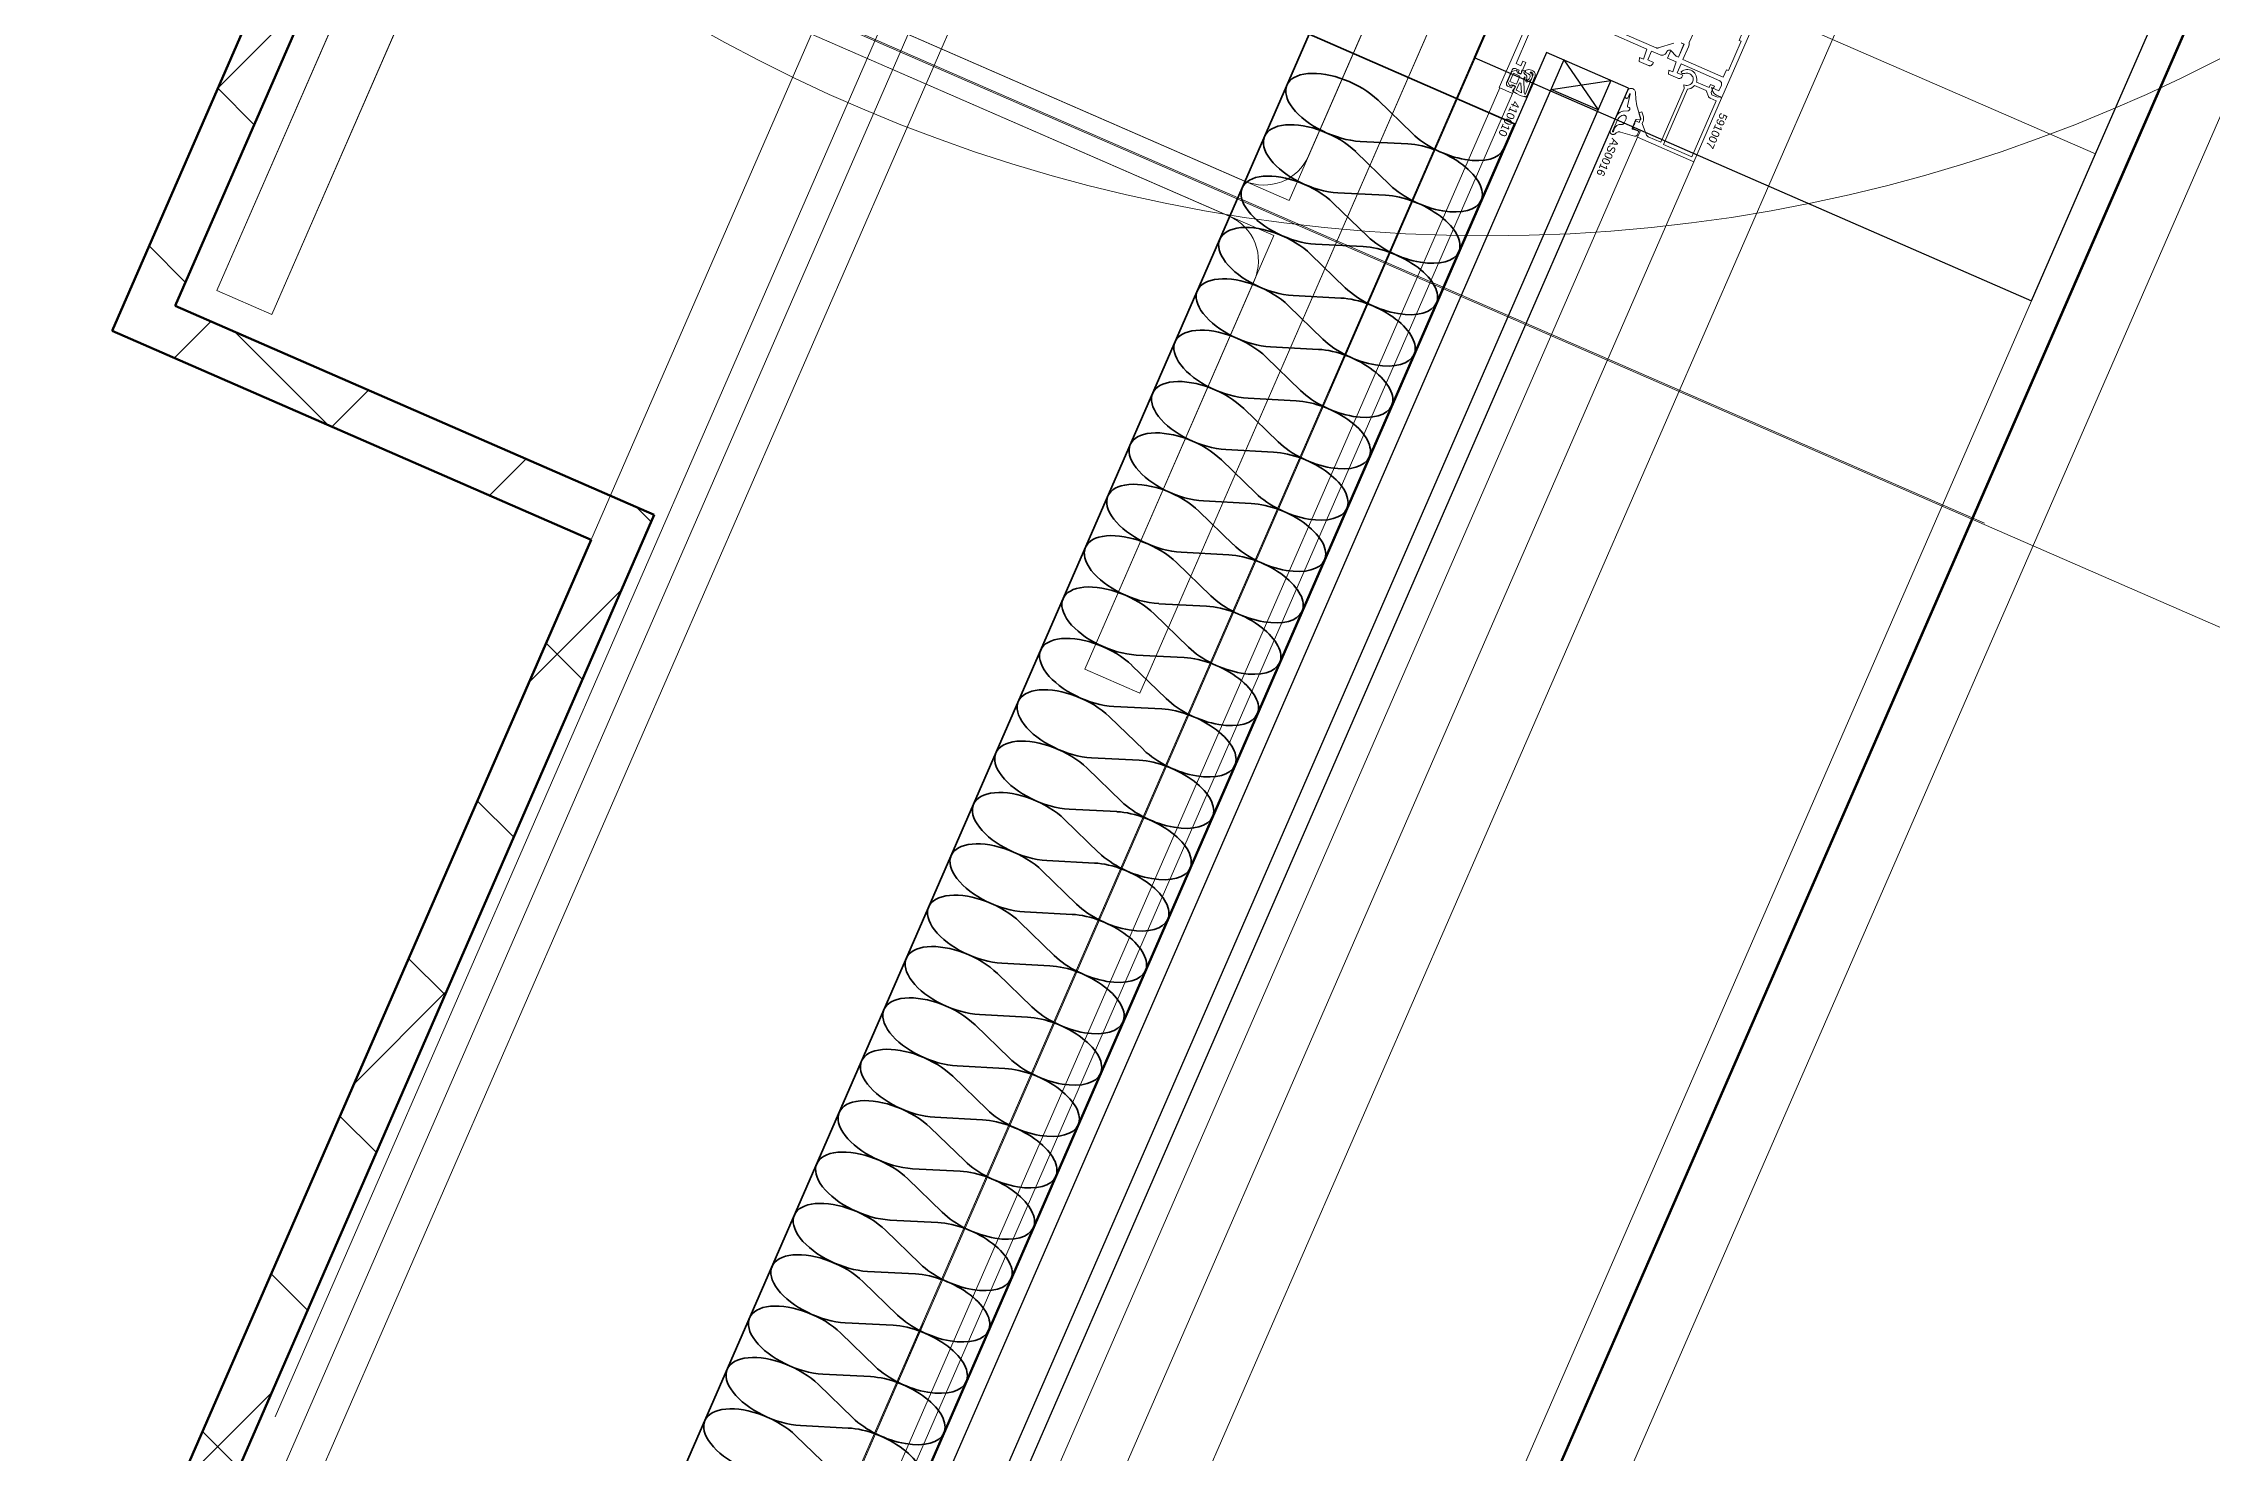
# Model space of a CAD drawing. Header units: millimetres. Extents: x -37281 to 954596, y -59787 to 956680.
# Drawn here: x 7582 to 8260, y -9548 to -9108 of the extents above; entities that cross this region are included whole.
import ezdxf
from ezdxf.enums import TextEntityAlignment as Align

# ---------------------------------------------------------------- set-up
doc = ezdxf.new("R2010")
doc.units = ezdxf.units.MM
doc.header["$MEASUREMENT"] = 0
for name, pattern in [('CENTER', [15658.185617, 9786.366011, -1957.273202, 1957.273202, -1957.273202]), ('Dot & Dashed', [670.277762, 352.777767, -176.388884, 0, -141.111112]), ('Double Dashed', [1093.611073, 529.166651, -211.666656, 141.111112, -211.666656])]:
    doc.linetypes.add(name, pattern=pattern)
for name, color, linetype, lineweight in [('0_Pen_No__1', 7, 'Continuous', 13), ('0_Pen_No__2', 8, 'Continuous', 15), ('0_Pen_No__4', 7, 'Continuous', 20), ('0_Pen_No__5', 7, 'Continuous', 25), ('0_Pen_No__7', 7, 'Continuous', 35), ('0_Pen_No__9', 7, 'Continuous', 13), ('COLUMN.IFC Import_Pen_No__2', 8, 'Continuous', 15), ('New_A-20-M_Floor_Slab_Pen_No__89', 8, 'Continuous', 20), ('New_A-20-M_Roof_Pen_No__93', 8, 'Continuous', 13), ('New_A-25-M_Curtain_Wall_Pen_No__90', 8, 'Continuous', 20), ('New_A-25-M_Wall_Ext_Pen_No__87', 8, 'Continuous', 20), ('New_A-25-M_Wall_Int_Pen_No__155', 5, 'Continuous', 35), ('New_ArchiCAD Windows_Pen_No__1', 7, 'Continuous', 13), ('New_ArchiCAD Windows_Pen_No__3', 7, 'Continuous', 18), ('New_ArchiCAD Zone Stamps_Pen_No__9', 7, 'Continuous', 13)]:
    doc.layers.add(name, color=color, linetype=linetype, lineweight=lineweight)
for name, color, linetype, lineweight, true_color in [('0_Pen_No__40', 7, 'Continuous', 35, 0x2a2a2a), ('0_Pen_No__54', 7, 'Continuous', 35, 0x444444), ('A-15-MG_Structural_Grid_Pen_No__163', 7, 'Continuous', 0, 0x750077), ('New_A-15-MG_Structural_Grid_Phase_2_Pen_No__222', 7, 'Continuous', 13, 0x65af33), ('New_A-25-M_Curtain_Wall_Pen_No__69', 7, 'Continuous', 20, 0x606060), ('New_A-25-M_Wall_Int_Pen_No__27', 7, 'Continuous', 50, 0x2a2a2a), ('New_A-35-M_FFE-Zone_Pen_No__74', 7, 'Continuous', 20, 0x606060), ('New_ArchiCAD Windows_Pen_No__23', 7, 'Continuous', 30, 0x2a2a2a)]:
    doc.layers.add(name, color=color, linetype=linetype, lineweight=lineweight, true_color=true_color)
for name, color, linetype in [('A-15-MG_Structural_Grid', 7, 'Continuous'), ('COLUMN.IFC Import', 7, 'Continuous'), ('New_A-15-MG_Structural_Grid_Phase_2', 7, 'Continuous'), ('New_A-20-M_Floor_Slab', 7, 'Continuous'), ('New_A-20-M_Roof', 7, 'Continuous'), ('New_A-25-M_Curtain_Wall', 7, 'Continuous'), ('New_A-25-M_Wall_Ext', 7, 'Continuous'), ('New_A-25-M_Wall_Int', 7, 'Continuous'), ('New_A-35-M_FFE-Zone', 7, 'Continuous'), ('New_ArchiCAD Windows', 7, 'Continuous')]:
    doc.layers.add(name, color=color, linetype=linetype)
doc.styles.add('GENERATED_STYLE_2', font='')
doc.styles.add('GENERATED_STYLE_3', font='')
doc.styles.add('GENERATED_STYLE_4', font='')
doc.styles.get('GENERATED_STYLE_2').set_extended_font_data('Arial', bold=True)
doc.styles.get('GENERATED_STYLE_3').set_extended_font_data('Arial')
doc.styles.get('GENERATED_STYLE_4').set_extended_font_data('Swis721 BT')
pattern_1 = [(45, (0, 0), (-35.35534, 35.35534), []), (135, (0, 0), (35.35534, 35.35534), [])]

# ---------------------------------------------------------------- blocks, each defined once
blk = doc.blocks.new('Wall_2_3', base_point=(10092.6, -4631.3))
at = {"layer": 'New_A-25-M_Wall_Ext_Pen_No__87', "linetype": 'Continuous', "flags": 128}
for points in [[(10000.93, -4591.33), (2142.47, -22613.27)], [(2234.14, -22653.24), (10092.6, -4631.3)]]:
    blk.add_lwpolyline(points, dxfattribs=at)
blk = doc.blocks.new('Wall_4_3', base_point=(9982.59, -4632.6))
at = {"layer": 'New_A-25-M_Wall_Ext_Pen_No__87', "linetype": 'Continuous', "flags": 128}
for points in [[(4871.77, -16353.33), (9982.59, -4632.6)], [(7915.52, -8960.24), (4720.52, -16287.38)]]:
    blk.add_lwpolyline(points, dxfattribs=at)
blk = doc.blocks.new('Single Office_INB 2114_10_3', base_point=(5777.85, -7983.63))
at = {"layer": 'New_A-35-M_FFE-Zone_Pen_No__74', "linetype": 'Continuous'}
blk.add_line((7547.09, -9735.87), (8446.42, -7673.42), dxfattribs=at)
at = {"layer": 'New_ArchiCAD Zone Stamps_Pen_No__9'}
for tag, height, style, p in [('ROOM_NAME', 250, 'GENERATED_STYLE_2', (5276.67, -6568.63)), ('zoneNameLine2', 250, 'GENERATED_STYLE_2', (5088.24, -7000.76)), ('ROOM_NUMBER', 200, 'GENERATED_STYLE_3', (4899.8, -7421.47)), ('measuredAreaCode', 200, 'GENERATED_STYLE_3', (4742.78, -7781.58)), ('DUMMY_649', 200, 'GENERATED_STYLE_3', (5050.18, -7915.62)), ('DUMMY_650', 200, 'GENERATED_STYLE_3', (5399.69, -8068.03)), ('DUMMY_651', 133.33, 'GENERATED_STYLE_3', (5678.98, -8174.57))]:
    blk.add_attdef(tag, text='', height=height, rotation=336.44041, dxfattribs=dict(at, style=style)).set_placement(p, align=Align.TOP_LEFT)
blk = doc.blocks.new('Slab_4_3', base_point=(-34879.65, -33019.01))
at = {"layer": 'New_A-20-M_Floor_Slab_Pen_No__89', "linetype": 'Continuous', "flags": 128}
blk.add_lwpolyline([(19341.14, -30335.29), (10989.45, -26693.54), (10933.09, -26822.78), (1863.41, -22867.95), (9871.66, -4502.51), (4224.74, -2040.17), (4132.95, -2000.14), (2145.42, -6558.18), (-3141.98, -4252.62), (-10743.58, -11326.43), (-11126.43, -10915.01), (-34879.65, -33019.01)], dxfattribs=at)
blk = doc.blocks.new('Slab_8_3', base_point=(10933.09, -26822.78))
at = {"layer": 'New_A-20-M_Floor_Slab_Pen_No__89', "linetype": 'Continuous', "flags": 128}
blk.add_lwpolyline([(10933.09, -26822.78), (1863.41, -22867.95), (9871.66, -4502.51), (18941.33, -8457.33)], close=True, dxfattribs=at)
blk = doc.blocks.new('Triple Window 19[16]_3')
at = {"layer": 'New_ArchiCAD Windows_Pen_No__1', "linetype": 'Continuous'}
blk.add_line((8223.47, -9142.17), (8049.76, -9066.43), dxfattribs=at)
at = {"layer": 'New_ArchiCAD Windows_Pen_No__23', "linetype": 'Continuous'}
for p, q in [((8049.31, -9066.23), (8029.32, -9112.06)), ((8029.32, -9112.06), (8203.48, -9188.01)), ((8203.48, -9188.01), (8223.47, -9142.17))]:
    blk.add_line(p, q, dxfattribs=at)
at = {"layer": 'New_ArchiCAD Windows_Pen_No__3', "linetype": 'Continuous'}
for p, q in [((7898.06, -9000.28), (6958.76, -11154.4)), ((8029.32, -9112.06), (7686.78, -9897.63)), ((8232.63, -9146.17), (7293.33, -11300.29)), ((7860.94, -9973.57), (8203.48, -9188.01))]:
    blk.add_line(p, q, dxfattribs=at)
blk = doc.blocks.new('Triple Window 19[17]_3')
at = {"layer": 'New_ArchiCAD Windows_Pen_No__1', "linetype": 'Continuous'}
blk.add_line((8223.47, -9142.17), (8049.76, -9066.43), dxfattribs=at)
at = {"layer": 'New_ArchiCAD Windows_Pen_No__23', "linetype": 'Continuous'}
blk.add_line((8223.47, -9142.17), (8253.45, -9073.43), dxfattribs=at)
at = {"layer": 'New_ArchiCAD Windows_Pen_No__3', "linetype": 'Continuous'}
blk.add_line((9171.94, -6992.06), (8232.63, -9146.17), dxfattribs=at)
blk = doc.blocks.new('Wall_139_3', base_point=(10165.92, -4712.54))
at = {"layer": 'New_ArchiCAD Windows', "color": 251, "linetype": 'Continuous', "lineweight": 20, "true_color": 0x606060}
for name in ['Triple Window 19[17]_3', 'Triple Window 19[16]_3']:
    blk.add_blockref(name, (0, 0), dxfattribs=at)
blk = doc.blocks.new('Wall_155_3', base_point=(7746.49, -8870.17))
at = {"layer": 'New_A-25-M_Wall_Int_Pen_No__155', "linetype": 'Continuous'}
h = blk.add_hatch(dxfattribs=at)
h.set_pattern_fill('Grid_5x5_Diagonal_0003', color=256, style=0, pattern_type=2)
h.set_pattern_definition(pattern_1)
h.paths.add_polyline_path([(7746.49, -8870.17), (7603.8, -9197.42), (7623.54, -9189.66), (7754.25, -8889.91)])
at = {"layer": 'New_A-25-M_Wall_Int_Pen_No__27', "linetype": 'Continuous', "flags": 128}
for points in [[(7746.49, -8870.17), (7603.8, -9197.42)], [(7623.54, -9189.66), (7754.25, -8889.91)]]:
    blk.add_lwpolyline(points, dxfattribs=at)
blk = doc.blocks.new('Wall_156_3', base_point=(7603.8, -9197.42))
at = {"layer": 'New_A-25-M_Wall_Int_Pen_No__155', "linetype": 'Continuous'}
h = blk.add_hatch(dxfattribs=at)
h.set_pattern_fill('Grid_5x5_Diagonal_0003', color=256, style=0, pattern_type=2)
h.set_pattern_definition(pattern_1)
h.paths.add_polyline_path([(7603.8, -9197.42), (7753.44, -9262.67), (7773.18, -9254.91), (7623.54, -9189.66)])
at = {"layer": 'New_A-25-M_Wall_Int_Pen_No__27', "linetype": 'Continuous', "flags": 128}
for points in [[(7773.18, -9254.91), (7623.54, -9189.66)], [(7603.8, -9197.42), (7753.44, -9262.67)]]:
    blk.add_lwpolyline(points, dxfattribs=at)
blk = doc.blocks.new('Wall_157_3', base_point=(7753.44, -9262.67))
at = {"layer": 'New_A-25-M_Wall_Int_Pen_No__155', "linetype": 'Continuous'}
h = blk.add_hatch(dxfattribs=at)
h.set_pattern_fill('Grid_5x5_Diagonal_0003', color=256, style=0, pattern_type=2)
h.set_pattern_definition(pattern_1)
h.paths.add_polyline_path([(7753.44, -9262.67), (7547.09, -9735.87), (7560.84, -9741.87), (7773.18, -9254.91)])
at = {"layer": 'New_A-25-M_Wall_Int_Pen_No__27', "linetype": 'Continuous', "flags": 128}
for points in [[(7560.84, -9741.87), (7773.18, -9254.91)], [(7753.44, -9262.67), (7547.09, -9735.87)]]:
    blk.add_lwpolyline(points, dxfattribs=at)
blk = doc.blocks.new('Morph_1_3')
at = {"layer": 'New_A-20-M_Roof_Pen_No__93', "linetype": 'Continuous', "flags": 128}
blk.add_lwpolyline([(2064.53, -22792.01), (10012.82, -4564.06)], dxfattribs=at)
blk = doc.blocks.new('Standard grid marker')
at = {"layer": 'A-15-MG_Structural_Grid_Pen_No__163', "linetype": 'Continuous'}
blk.add_circle((31225.95, 0), 500, dxfattribs=at)
at = {"layer": 'A-15-MG_Structural_Grid_Pen_No__163', "style": 'GENERATED_STYLE_4'}
for tag, p in [('AC_MarkerText_1_0', (-500, 41.18)), ('AC_MarkerText_1_1', (31225.95, 41.18))]:
    blk.add_attdef(tag, text='', height=350, rotation=90, dxfattribs=at).set_placement(p, align=Align.MIDDLE_CENTER)
blk = doc.blocks.new('Column 20')
at = {"layer": 'COLUMN.IFC Import_Pen_No__2', "linetype": 'Continuous'}
for p, q in [((-153.7, 157.25), (153.7, 157.25)), ((-153.7, 138.55), (-153.7, 157.25)), ((153.7, 157.25), (153.7, 138.55)), ((-6, 138.55), (-153.7, 138.55)), ((-6, -138.55), (-6, 138.55)), ((6, 138.55), (6, -138.55)), ((153.7, 138.55), (6, 138.55)), ((-153.7, -138.55), (-6, -138.55)), ((-153.7, -157.25), (-153.7, -138.55)), ((6, -138.55), (153.7, -138.55)), ((153.7, -138.55), (153.7, -157.25)), ((153.7, -157.25), (-153.7, -157.25))]:
    blk.add_line(p, q, dxfattribs=at)
blk = doc.blocks.new('Beam_4_3', base_point=(10000.93, -4591.33))
at = {"layer": 'New_A-25-M_Curtain_Wall_Pen_No__69', "linetype": 'Dot & Dashed'}
blk.add_line((10000.93, -4591.33), (2142.47, -22613.27), dxfattribs=at)
at = {"layer": 'New_A-25-M_Curtain_Wall_Pen_No__90', "linetype": 'Continuous'}
for p, q in [((10000.93, -4591.33), (2142.47, -22613.27)), ((10203.2, -4679.52), (2344.74, -22701.46))]:
    blk.add_line(p, q, dxfattribs=at)
blk = doc.blocks.new('Standard grid marker[55]_3', base_point=(12179.47, 840.07))
at = {"layer": 'New_A-15-MG_Structural_Grid_Phase_2_Pen_No__222', "linetype": 'Double Dashed'}
blk.add_line((11800.31, -29.45), (-2469.84, -32755.44), dxfattribs=at)
at = {"layer": 'New_A-15-MG_Structural_Grid_Phase_2_Pen_No__222', "style": 'GENERATED_STYLE_4'}
for tag, p in [('AC_MarkerText_1_0', (11806.43, 1584.91)), ('AC_MarkerText_1_1', (-3621.73, -33796.76))]:
    blk.add_attdef(tag, text='', height=350, rotation=336.44041, dxfattribs=at).set_placement(p, align=Align.MIDDLE_CENTER)
blk = doc.blocks.new('Standard grid marker[57]_3', base_point=(18901.3, -13928.74))
at = {"layer": 'New_A-15-MG_Structural_Grid_Phase_2_Pen_No__222', "linetype": 'Double Dashed'}
blk.add_line((16208.35, -12754.48), (-8504.11, -1978.62), dxfattribs=at)
at = {"layer": 'New_A-15-MG_Structural_Grid_Phase_2_Pen_No__222', "style": 'GENERATED_STYLE_4'}
for tag, p in [('AC_MarkerText_1_1', (-11655.38, -561.12)), ('AC_MarkerText_1_0', (19359.62, -14085.2))]:
    blk.add_attdef(tag, text='', height=350, rotation=336.44041, dxfattribs=at).set_placement(p, align=Align.MIDDLE_CENTER)

msp = doc.modelspace()

# ---------------------------------------------------------------- linework, layer by layer
at = {"layer": '0_Pen_No__1', "linetype": 'CENTER'}
msp.add_line((8519.87, -9402.36), (7164.39, -8811.3), dxfattribs=at)
at = {"layer": '0_Pen_No__2', "linetype": 'Continuous', "flags": 128}
for points in [[(8050.18, -9096.07), (8042.39, -9113.94), (8043.95, -9114.62), (8044.55, -9113.25), (8045.46, -9113.65), (8043.87, -9117.31), (8042.95, -9116.92), (8043.35, -9116), (8042.25, -9115.52), (8042.13, -9115.48), (8042.01, -9115.46), (8041.88, -9115.45), (8041.76, -9115.47), (8041.64, -9115.51), (8041.52, -9115.56), (8041.42, -9115.63), (8041.33, -9115.72), (8041.25, -9115.82), (8041.2, -9115.93), (8039.44, -9119.97), (8039.4, -9120.08), (8039.37, -9120.21), (8039.37, -9120.33), (8039.39, -9120.46), (8039.43, -9120.58), (8039.48, -9120.69), (8039.55, -9120.79), (8039.64, -9120.88), (8039.74, -9120.96), (8039.85, -9121.02), (8040.95, -9121.5), (8041.35, -9120.58), (8042.27, -9120.98), (8041.27, -9123.27), (8037.14, -9121.47), (8057.93, -9073.81)], [(8094.14, -9107.6), (8094.87, -9107.92), (8093.11, -9111.95), (8092.38, -9111.63), (8090.76, -9109.84), (8090.62, -9109.79), (8090.46, -9109.76), (8090.3, -9109.76), (8090.15, -9109.78), (8090, -9109.82), (8089.86, -9109.89), (8089.73, -9109.98), (8089.62, -9110.09), (8089.52, -9110.22), (8089.45, -9110.35), (8089.41, -9110.45), (8089.3, -9110.65), (8089.15, -9110.84), (8088.99, -9111), (8088.79, -9111.14), (8088.58, -9111.24), (8088.36, -9111.31), (8088.12, -9111.34), (8087.89, -9111.34), (8087.66, -9111.3), (8087.43, -9111.22), (8084.77, -9110.06), (8083.58, -9112.81), (8085.32, -9113.57), (8085.12, -9114.03), (8085.04, -9114.17), (8084.95, -9114.29), (8084.84, -9114.4), (8084.71, -9114.49), (8084.57, -9114.56), (8084.42, -9114.61), (8084.26, -9114.63), (8084.1, -9114.63), (8083.95, -9114.6), (8083.8, -9114.55), (8080.91, -9113.29), (8080.99, -9112.01), (8082.19, -9112.54), (8083.31, -9109.42), (8070.02, -9103.63)], [(8072.48, -9103.07), (8086.17, -9109.03), (8086.3, -9109.08), (8086.43, -9109.11), (8086.57, -9109.12), (8086.71, -9109.11), (8086.85, -9109.07), (8091.73, -9107.62)], [(8093.98, -9107.47), (8094.89, -9107.87), (8093.11, -9111.95), (8092.38, -9111.63), (8090.76, -9109.84), (8089.72, -9112.22), (8092.47, -9113.42), (8091.36, -9116.53), (8090.16, -9116.01), (8090.08, -9117.28), (8092.97, -9118.54), (8093.12, -9118.59), (8093.27, -9118.62), (8093.43, -9118.62), (8093.58, -9118.6), (8093.73, -9118.56), (8093.87, -9118.49), (8094, -9118.4), (8094.12, -9118.29), (8094.21, -9118.16), (8094.28, -9118.03), (8094.48, -9117.57), (8092.74, -9116.81), (8093.94, -9114.06), (8106.04, -9119.33), (8106.18, -9119.41), (8106.3, -9119.5), (8106.41, -9119.62), (8106.5, -9119.74), (8106.57, -9119.89), (8106.62, -9120.04), (8106.64, -9120.19), (8106.64, -9120.35), (8106.61, -9120.5), (8106.56, -9120.65), (8105.76, -9122.48), (8103.44, -9121.48), (8103.92, -9122.68), (8104.05, -9122.96), (8104.23, -9123.22), (8104.45, -9123.44), (8104.7, -9123.63), (8104.98, -9123.78), (8106.72, -9124.54), (8117.51, -9099.79)], [(8094.2, -9117.04), (8094, -9116.51), (8094.37, -9116.24), (8094.78, -9116.04), (8095.21, -9115.89), (8095.67, -9115.82), (8096.12, -9115.81), (8096.58, -9115.88), (8097.02, -9116.01), (8097.47, -9116.25), (8097.87, -9116.56), (8098.22, -9116.94), (8098.5, -9117.36), (8098.7, -9117.83), (8098.83, -9118.32), (8098.88, -9118.83), (8098.84, -9119.34), (8098.78, -9119.72), (8102.72, -9121.44), (8103.16, -9120.44), (8104.44, -9120.99), (8104.28, -9121.36), (8104.1, -9121.28), (8103.34, -9123.02), (8103.6, -9123.68), (8105.39, -9124.46), (8106.3, -9124.36), (8106.61, -9124.78), (8097.94, -9144.67), (8080.34, -9136.99), (8081.14, -9135.16), (8079.03, -9134.24), (8078.98, -9133.35), (8079.11, -9133.26), (8079.23, -9133.14), (8079.33, -9133.01), (8079.4, -9132.87), (8079.45, -9132.71), (8079.47, -9132.55), (8079.47, -9132.38), (8079.44, -9132.22), (8079.85, -9131.87), (8080.86, -9132.31), (8081.31, -9131.26), (8080.75, -9129.34), (8081.71, -9129.06), (8082.17, -9130.62), (8082.23, -9130.9), (8082.25, -9131.17), (8082.24, -9131.45), (8082.18, -9131.73), (8082.09, -9131.99), (8081.77, -9132.71), (8083.17, -9136.27), (8083.24, -9136.42), (8083.33, -9136.55), (8083.44, -9136.66), (8083.57, -9136.75), (8083.71, -9136.83), (8087.63, -9138.54)], [(8087.63, -9138.54), (8094.94, -9121.77), (8094.81, -9120.61), (8095.24, -9120.73), (8095.57, -9120.79), (8095.9, -9120.8), (8096.23, -9120.75), (8096.55, -9120.64), (8096.84, -9120.49), (8097.11, -9120.28), (8097.33, -9120.03), (8097.51, -9119.75), (8097.64, -9119.44), (8097.71, -9119.12), (8097.73, -9118.79), (8097.69, -9118.45), (8097.59, -9118.13), (8097.44, -9117.84), (8097.25, -9117.57), (8097, -9117.34), (8096.73, -9117.15), (8096.43, -9117.01), (8096.1, -9116.93), (8095.77, -9116.9), (8095.44, -9116.93), (8095.12, -9117.02), (8094.2, -9117.04)]]:
    msp.add_lwpolyline(points, dxfattribs=at)
for points in [[(8094.54, -9112.68), (8096.28, -9108.7), (8096.38, -9108.41), (8096.44, -9108.11), (8096.45, -9107.8), (8096.45, -9107.65), (8096.48, -9107.51), (8096.53, -9107.37), (8098, -9104.01), (8098.06, -9103.88), (8098.15, -9103.76), (8098.26, -9103.65), (8098.47, -9103.44), (8098.65, -9103.19), (8098.8, -9102.92), (8100.54, -9098.93), (8113.09, -9104.41), (8112.09, -9106.7), (8112.74, -9106.98), (8108.74, -9116.15), (8108.1, -9115.87), (8107.1, -9118.16)], [(8088.43, -9139.21), (8097.32, -9143.09), (8104.95, -9125.58), (8103.04, -9124.75), (8102.91, -9124.67), (8102.78, -9124.58), (8102.67, -9124.47), (8102.58, -9124.34), (8102.51, -9124.2), (8101.79, -9122.34), (8098.2, -9120.78), (8097.85, -9121.16), (8097.43, -9121.48), (8096.97, -9121.72), (8096.47, -9121.87), (8095.96, -9121.95)]]:
    msp.add_lwpolyline(points, close=True, dxfattribs=at)
at = {"layer": '0_Pen_No__4', "linetype": 'Continuous', "flags": 128}
msp.add_lwpolyline([(7907.69, -9303.09), (7924.84, -9310.57), (8047.7, -9028.79), (8030.56, -9021.32), (7977.6, -9142.77, -0.414214), (7957.59, -9150.63), (7731.46, -9052.02, -0.414214), (7723.6, -9032.02), (7776.56, -8910.56), (7759.42, -8903.09), (7636.55, -9184.86), (7653.69, -9192.34), (7706.65, -9070.88, -0.414214), (7726.66, -9063.02), (7952.8, -9161.63, -0.414214), (7960.65, -9181.64)], format="xyb", close=True, dxfattribs=at)
at = {"layer": '0_Pen_No__40', "linetype": 'Continuous'}
msp.add_line((9735.36, -5700.74), (2596.69, -22071.98), dxfattribs=at)
at = {"layer": '0_Pen_No__5', "linetype": 'Continuous'}
for p, q in [((8051.88, -9110.45), (7780.17, -9733.55)), ((8077.55, -9121.64), (8051.88, -9110.45)), ((8057.38, -9112.84), (7785.67, -9735.95)), ((8057.38, -9112.84), (8068.05, -9128.41)), ((8072.05, -9119.24), (7800.34, -9742.34)), ((8077.55, -9121.64), (7805.84, -9744.74)), ((8053.38, -9122.01), (8072.05, -9119.24)), ((8068.05, -9128.41), (8053.38, -9122.01))]:
    msp.add_line(p, q, dxfattribs=at)
at = {"layer": '0_Pen_No__54', "linetype": 'Continuous'}
for p, q in [((7999.31, -9125.43), (8010.04, -9135.84)), ((7992.31, -9141.47), (8003.05, -9151.88)), ((8008.64, -9139.05), (7993.71, -9138.26)), ((7985.32, -9157.51), (7996.05, -9167.92)), ((8001.65, -9155.09), (7986.72, -9154.31)), ((7994.65, -9171.13), (7979.72, -9170.35)), ((7978.32, -9173.56), (7989.06, -9183.96)), ((7971.33, -9189.6), (7982.06, -9200)), ((7987.66, -9187.17), (7972.73, -9186.39)), ((7964.33, -9205.64), (7975.07, -9216.05)), ((7980.66, -9203.21), (7965.73, -9202.43)), ((7973.67, -9219.25), (7958.74, -9218.47)), ((7957.34, -9221.68), (7968.07, -9232.09)), ((7950.34, -9237.72), (7961.08, -9248.13)), ((7966.67, -9235.3), (7951.74, -9234.51)), ((7959.68, -9251.34), (7944.75, -9250.55)), ((7943.35, -9253.76), (7954.08, -9264.17)), ((7952.68, -9267.38), (7937.75, -9266.59)), ((7936.35, -9269.8), (7947.09, -9280.21)), ((7929.36, -9285.84), (7940.09, -9296.25)), ((7945.69, -9283.42), (7930.76, -9282.64)), ((7938.69, -9299.46), (7923.76, -9298.68)), ((7922.36, -9301.89), (7933.1, -9312.29)), ((7915.37, -9317.93), (7926.1, -9328.33)), ((7931.7, -9315.5), (7916.77, -9314.72)), ((7908.37, -9333.97), (7919.11, -9344.38)), ((7924.71, -9331.54), (7909.77, -9330.76)), ((7917.71, -9347.58), (7902.78, -9346.8)), ((7901.38, -9350.01), (7912.11, -9360.42)), ((7894.39, -9366.05), (7905.12, -9376.46)), ((7910.72, -9363.63), (7895.78, -9362.84)), ((7903.72, -9379.67), (7888.79, -9378.88)), ((7887.39, -9382.09), (7898.12, -9392.5)), ((7896.73, -9395.71), (7881.79, -9394.92)), ((7880.4, -9398.13), (7891.13, -9408.54)), ((7873.4, -9414.17), (7884.14, -9424.58)), ((7889.73, -9411.75), (7874.8, -9410.97)), ((7882.74, -9427.79), (7867.8, -9427.01)), ((7866.41, -9430.22), (7877.14, -9440.62)), ((7859.41, -9446.26), (7870.15, -9456.67)), ((7875.74, -9443.83), (7860.81, -9443.05)), ((7852.42, -9462.3), (7863.15, -9472.71)), ((7868.75, -9459.87), (7853.82, -9459.09)), ((7861.75, -9475.91), (7846.82, -9475.13)), ((7845.42, -9478.34), (7856.16, -9488.75)), ((7838.43, -9494.38), (7849.16, -9504.79)), ((7854.76, -9491.96), (7839.83, -9491.17)), ((7831.43, -9510.42), (7842.17, -9520.83)), ((7847.76, -9508), (7832.83, -9507.21)), ((7840.77, -9524.04), (7825.84, -9523.26)), ((7824.44, -9526.46), (7835.17, -9536.87)), ((7817.44, -9542.5), (7828.18, -9552.91)), ((7833.77, -9540.08), (7818.84, -9539.3))]:
    msp.add_line(p, q, dxfattribs=at)
at = {"layer": '0_Pen_No__54', "linetype": 'Continuous', "flags": 128}
msp.add_lwpolyline([(7716.75, -9878.51), (8041.94, -9132.75), (7977.77, -9104.77), (7652.58, -9850.53)], close=True, dxfattribs=at)
at = {"layer": '0_Pen_No__54', "linetype": 'Continuous'}
for centre, start_param, end_param in [((7986.88, -9127.65), 0.927295, 5.35589), ((7979.89, -9143.69), 0.927295, 5.35589), ((8022.46, -9133.62), 4.068888, 6.283185), ((8015.47, -9149.66), 0, 2.214297), ((7972.89, -9159.73), 0.927295, 5.35589), ((8008.47, -9165.7), 0, 2.214297), ((8015.47, -9149.66), 4.068888, 6.283185), ((7965.9, -9175.77), 0.927295, 5.35589), ((8001.48, -9181.74), 0, 2.214297), ((8008.47, -9165.7), 4.068888, 6.283185), ((7958.91, -9191.82), 0.927295, 5.35589), ((8001.48, -9181.74), 4.068888, 6.283185), ((7994.49, -9197.79), 0, 2.214297), ((7951.91, -9207.86), 0.927295, 5.35589), ((7987.49, -9213.83), 0, 2.214297), ((7994.49, -9197.79), 4.068888, 6.283185), ((7944.92, -9223.9), 0.927295, 5.35589), ((7980.5, -9229.87), 0, 2.214297), ((7987.49, -9213.83), 4.068888, 6.283185), ((7937.92, -9239.94), 0.927295, 5.35589), ((7980.5, -9229.87), 4.068888, 6.283185), ((7973.5, -9245.91), 0, 2.214297), ((7930.93, -9255.98), 0.927295, 5.35589), ((7966.51, -9261.95), 0, 2.214297), ((7973.5, -9245.91), 4.068888, 6.283185), ((7923.93, -9272.02), 0.927295, 5.35589), ((7966.51, -9261.95), 4.068888, 6.283185), ((7959.51, -9277.99), 0, 2.214297), ((7916.94, -9288.06), 0.927295, 5.35589), ((7959.51, -9277.99), 4.068888, 6.283185), ((7952.52, -9294.03), 0, 2.214297), ((7909.94, -9304.11), 0.927295, 5.35589), ((7945.52, -9310.07), 0, 2.214297), ((7952.52, -9294.03), 4.068888, 6.283185), ((7902.95, -9320.15), 0.927295, 5.35589), ((7945.52, -9310.07), 4.068888, 6.283185), ((7938.53, -9326.12), 0, 2.214297), ((7895.95, -9336.19), 0.927295, 5.35589), ((7931.53, -9342.16), 0, 2.214297), ((7938.53, -9326.12), 4.068888, 6.283185), ((7888.96, -9352.23), 0.927295, 5.35589), ((7924.54, -9358.2), 0, 2.214297), ((7931.53, -9342.16), 4.068888, 6.283185), ((7881.96, -9368.27), 0.927295, 5.35589), ((7924.54, -9358.2), 4.068888, 6.283185), ((7917.54, -9374.24), 0, 2.214297), ((7874.97, -9384.31), 0.927295, 5.35589), ((7910.55, -9390.28), 0, 2.214297), ((7917.54, -9374.24), 4.068888, 6.283185), ((7867.97, -9400.35), 0.927295, 5.35589), ((7910.55, -9390.28), 4.068888, 6.283185), ((7903.55, -9406.32), 0, 2.214297), ((7860.98, -9416.39), 0.927295, 5.35589), ((7903.55, -9406.32), 4.068888, 6.283185), ((7896.56, -9422.36), 0, 2.214297), ((7853.98, -9432.44), 0.927295, 5.35589), ((7889.56, -9438.4), 0, 2.214297), ((7896.56, -9422.36), 4.068888, 6.283185), ((7846.99, -9448.48), 0.927295, 5.35589), ((7889.56, -9438.4), 4.068888, 6.283185), ((7882.57, -9454.45), 0, 2.214297), ((7839.99, -9464.52), 0.927295, 5.35589), ((7875.57, -9470.49), 0, 2.214297), ((7882.57, -9454.45), 4.068888, 6.283185), ((7833, -9480.56), 0.927295, 5.35589), ((7868.58, -9486.53), 0, 2.214297), ((7875.57, -9470.49), 4.068888, 6.283185), ((7826, -9496.6), 0.927295, 5.35589), ((7868.58, -9486.53), 4.068888, 6.283185), ((7861.58, -9502.57), 0, 2.214297), ((7819.01, -9512.64), 0.927295, 5.35589), ((7854.59, -9518.61), 0, 2.214297), ((7861.58, -9502.57), 4.068888, 6.283185), ((7812.01, -9528.68), 0.927295, 5.35589), ((7847.59, -9534.65), 0, 2.214297), ((7854.59, -9518.61), 4.068888, 6.283185), ((7805.02, -9544.72), 0.927295, 5.35589), ((7847.59, -9534.65), 4.068888, 6.283185), ((7840.6, -9550.69), 0, 2.214297)]:
    msp.add_ellipse(centre, major_axis=(16.04, -6.99), ratio=0.5, start_param=start_param, end_param=end_param, dxfattribs=at)
at = {"layer": '0_Pen_No__9', "linetype": 'Continuous'}
for p, q in [((8037.33, -9121.55), (7772.02, -9729.99)), ((8041.27, -9123.27), (7775.96, -9731.71)), ((8080.34, -9136.99), (7813.82, -9748.22)), ((8097.94, -9144.67), (7831.42, -9755.89))]:
    msp.add_line(p, q, dxfattribs=at)
at = {"layer": '0_Pen_No__9', "linetype": 'Continuous', "flags": 128}
for points in [[(8048.28, -9118), (8045.87, -9123.88), (8045.58, -9124.44), (8045.02, -9124.17), (8044.95, -9124.33), (8044.78, -9124.28), (8043.64, -9123.88), (8042.55, -9123.33), (8041.54, -9122.64), (8041.32, -9122.46), (8042.22, -9121.18), (8040.9, -9120.61), (8040.78, -9120.88), (8040.42, -9120.89), (8039.74, -9119.52), (8041.08, -9116.46), (8042.54, -9116.03), (8042.78, -9116.3), (8042.66, -9116.57), (8043.98, -9117.14), (8044.22, -9116.03), (8045, -9116.2), (8044.86, -9116.82), (8045.22, -9117.34), (8045.33, -9117.38), (8045.43, -9117.44), (8045.53, -9117.52), (8045.6, -9117.61), (8045.67, -9117.71), (8045.71, -9117.82), (8045.74, -9117.94), (8045.79, -9118.11), (8045.8, -9118.29), (8045.79, -9118.47), (8045.75, -9118.65), (8045.68, -9118.81), (8045.92, -9119.09), (8046.13, -9119), (8046.32, -9118.88), (8046.49, -9118.73), (8046.63, -9118.55), (8046.74, -9118.35), (8046.82, -9118.14), (8046.84, -9118.01), (8046.83, -9117.87), (8046.8, -9117.74), (8046.75, -9117.62), (8046.68, -9117.5), (8046.59, -9117.4), (8046.48, -9117.32), (8046.3, -9117.16), (8046.1, -9117.03), (8045.88, -9116.94), (8045.65, -9116.87), (8045.42, -9116.85), (8045.23, -9116.14), (8045.61, -9115.97), (8046.02, -9115.87), (8046.44, -9115.85), (8046.86, -9115.89), (8047.26, -9116.01), (8047.64, -9116.19), (8047.98, -9116.44), (8048.13, -9116.62), (8048.25, -9116.83), (8048.33, -9117.06), (8048.38, -9117.3), (8048.38, -9117.54), (8048.35, -9117.77)], [(8042.51, -9120.43), (8040.49, -9119.55), (8041.61, -9116.99), (8043.63, -9117.86)], [(8045.37, -9123.36), (8047.69, -9117.65), (8047.7, -9117.5), (8047.69, -9117.36), (8047.66, -9117.22), (8047.6, -9117.08), (8047.52, -9116.96), (8047.43, -9116.85), (8047.31, -9116.76), (8047.19, -9116.68), (8047.05, -9116.63), (8046.91, -9116.6), (8046.85, -9116.76), (8047.04, -9116.91), (8047.2, -9117.08), (8047.33, -9117.28), (8047.42, -9117.5), (8047.48, -9117.73), (8047.5, -9117.96), (8047.49, -9118.2), (8047.36, -9118.53), (8047.18, -9118.84), (8046.95, -9119.12), (8046.68, -9119.36), (8046.38, -9119.55), (8046.05, -9119.69), (8045.7, -9119.77), (8045.08, -9118.66), (8045.29, -9118.43), (8045.19, -9118.13), (8044.84, -9118.62), (8044.89, -9123.07), (8045.12, -9123.54), (8045.3, -9123.54)], [(8042.59, -9122.29), (8042.49, -9122.22), (8043.47, -9119.96), (8043.86, -9120.03), (8044.1, -9123.1), (8043.87, -9123)], [(8079.39, -9136.64), (8079.52, -9136.65), (8079.66, -9136.64), (8079.79, -9136.61), (8079.91, -9136.56), (8080.02, -9136.48), (8080.12, -9136.39), (8080.2, -9136.29), (8080.26, -9136.17), (8080.61, -9135.37), (8080.63, -9135.32), (8080.64, -9135.27), (8080.64, -9135.22), (8080.63, -9135.17), (8080.61, -9135.12), (8080.58, -9135.08), (8080.55, -9135.04), (8080.51, -9135.01), (8080.47, -9134.98), (8080.42, -9134.96), (8078.85, -9134.49), (8078.81, -9134.47), (8078.76, -9134.44), (8078.72, -9134.41), (8078.69, -9134.37), (8078.67, -9134.33), (8078.65, -9134.28), (8078.64, -9134.23), (8078.64, -9134.18), (8078.65, -9134.13), (8078.66, -9134.08), (8079.74, -9131.62), (8079.76, -9131.58), (8079.79, -9131.54), (8079.82, -9131.51), (8079.86, -9131.48), (8079.9, -9131.46), (8079.94, -9131.44), (8079.99, -9131.44), (8080.03, -9131.44), (8081.1, -9131.5), (8081.15, -9131.5), (8081.2, -9131.49), (8081.25, -9131.47), (8081.29, -9131.45), (8081.33, -9131.42), (8081.36, -9131.38), (8081.39, -9131.34), (8081.41, -9131.29), (8081.42, -9131.24), (8081.42, -9131.19), (8081.41, -9131.14), (8081.4, -9131.09), (8080.81, -9129.17), (8080.18, -9127.18), (8079.83, -9125.12), (8079.76, -9123.04), (8079.73, -9122.8), (8079.66, -9122.57), (8079.55, -9122.36), (8079.4, -9122.17), (8079.23, -9122.01), (8079.02, -9121.88), (8078.8, -9121.79), (8078.57, -9121.73), (8078.33, -9121.72), (8078.1, -9121.74), (8077.87, -9121.81), (8077.65, -9121.91), (8077.46, -9122.05), (8077.29, -9122.23), (8076.46, -9124.12), (8076.44, -9124.19), (8076.42, -9124.28), (8076.42, -9124.36), (8076.44, -9124.44), (8076.47, -9124.52), (8076.5, -9124.59), (8076.56, -9124.65), (8076.62, -9124.71), (8076.69, -9124.76), (8076.76, -9124.79), (8076.84, -9124.81), (8076.92, -9124.82), (8077.01, -9124.81), (8077.09, -9124.79), (8077.16, -9124.75), (8077.23, -9124.71), (8077.29, -9124.65), (8077.34, -9124.59), (8077.38, -9124.52), (8077.81, -9123.54), (8077.83, -9123.5), (8077.85, -9123.46), (8077.89, -9123.43), (8077.93, -9123.4), (8077.97, -9123.38), (8078.01, -9123.36), (8078.06, -9123.35), (8078.08, -9123.4), (8078.08, -9123.44), (8078.08, -9123.49), (8078.08, -9123.54), (8077.2, -9127.2), (8077.19, -9127.28), (8077.21, -9127.35), (8077.23, -9127.39), (8077.26, -9127.43), (8077.29, -9127.47), (8077.33, -9127.5), (8077.37, -9127.52), (8077.65, -9127.64), (8077.73, -9127.68), (8077.8, -9127.74), (8077.86, -9127.8), (8077.9, -9127.88), (8077.93, -9127.96), (8077.95, -9128.04), (8077.95, -9128.13), (8077.94, -9128.22), (8077.91, -9128.3), (8077.87, -9128.38), (8077.82, -9128.44), (8077.75, -9128.5), (8077.5, -9128.69), (8077.46, -9128.71), (8077.42, -9128.73), (8077.38, -9128.74), (8077.34, -9128.75), (8075.91, -9128.81), (8075.84, -9128.81), (8075.77, -9128.83), (8075.44, -9128.94), (8074.98, -9129.14), (8074.56, -9129.41), (8074.19, -9129.75), (8073.88, -9130.15), (8073.64, -9130.59), (8071.85, -9134.71), (8071.79, -9134.87), (8071.77, -9135.03), (8071.77, -9135.19), (8071.79, -9135.36), (8071.85, -9135.52), (8071.93, -9135.66), (8072.03, -9135.79), (8072.15, -9135.9), (8072.29, -9135.99), (8072.45, -9136.06), (8072.61, -9136.1), (8072.77, -9136.11), (8072.94, -9136.09), (8073.1, -9136.05), (8073.25, -9135.98), (8073.39, -9135.89), (8073.51, -9135.77), (8073.68, -9135.61), (8073.88, -9135.47), (8074.1, -9135.37), (8074.34, -9135.3), (8074.58, -9135.27), (8074.82, -9135.29), (8075.06, -9135.34)], [(8076.77, -9131.18), (8076.81, -9131.05), (8076.83, -9130.92), (8076.83, -9130.78), (8076.8, -9130.65), (8076.76, -9130.52), (8076.69, -9130.41), (8076.6, -9130.3), (8076.5, -9130.21), (8076.39, -9130.14), (8076.26, -9130.09), (8076.13, -9130.07), (8075.99, -9130.06), (8075.86, -9130.08), (8075.48, -9130.19), (8075.13, -9130.37), (8074.81, -9130.59), (8074.53, -9130.86), (8074.29, -9131.18), (8074.11, -9131.52), (8072.56, -9135.07), (8072.55, -9135.1), (8072.55, -9135.12), (8072.55, -9135.15), (8072.55, -9135.17), (8072.56, -9135.19), (8072.57, -9135.22), (8072.59, -9135.24), (8072.6, -9135.25), (8072.63, -9135.27), (8072.65, -9135.28), (8072.67, -9135.28), (8072.7, -9135.28), (8072.72, -9135.28), (8072.75, -9135.28), (8072.77, -9135.27), (8072.79, -9135.25), (8072.81, -9135.24), (8072.82, -9135.22), (8072.83, -9135.19), (8072.98, -9134.86), (8073, -9134.81), (8073, -9134.77), (8073.01, -9134.72), (8073, -9134.68), (8072.99, -9134.63), (8072.97, -9134.59), (8072.94, -9134.55), (8072.91, -9134.52), (8072.94, -9134.44), (8073.12, -9134.1), (8073.35, -9133.79), (8073.63, -9133.52), (8073.94, -9133.3), (8074.29, -9133.12), (8074.65, -9133), (8075.03, -9132.94), (8075.42, -9132.94), (8075.54, -9132.94), (8075.66, -9132.92), (8075.78, -9132.88), (8075.89, -9132.83), (8075.99, -9132.76), (8076.07, -9132.67), (8076.15, -9132.57), (8076.21, -9132.46)]]:
    msp.add_lwpolyline(points, close=True, dxfattribs=at)

# ---------------------------------------------------------------- block references
at = {"layer": 'A-15-MG_Structural_Grid', "color": 8, "linetype": 'Continuous', "lineweight": 15, "zscale": 1000, "rotation": 246.440411583993}
msp.add_blockref('Standard grid marker', (20514.68, 19955.36), dxfattribs=at)
at = {"layer": 'COLUMN.IFC Import', "linetype": 'Continuous', "zscale": 1000, "rotation": 66.44041158398767}
msp.add_blockref('Column 20', (7842.13, -9106.82), dxfattribs=at)
at = {"layer": 'New_A-15-MG_Structural_Grid_Phase_2', "color": 8, "linetype": 'Continuous', "lineweight": 15}
for name, p in [('Standard grid marker[55]_3', (12179.47, 840.07)), ('Standard grid marker[57]_3', (18901.3, -13928.74))]:
    msp.add_blockref(name, p, dxfattribs=at)
at = {"layer": 'New_A-20-M_Floor_Slab', "color": 8, "linetype": 'Continuous', "lineweight": 20}
for name, p in [('Slab_4_3', (-34879.65, -33019.01)), ('Slab_8_3', (10933.09, -26822.78))]:
    msp.add_blockref(name, p, dxfattribs=at)
at = {"layer": 'New_A-20-M_Roof', "linetype": 'Continuous', "lineweight": 0}
msp.add_blockref('Morph_1_3', (0, 0), dxfattribs=at)
at = {"layer": 'New_A-25-M_Curtain_Wall', "color": 8, "lineweight": 20}
msp.add_blockref('Beam_4_3', (10000.93, -4591.33), dxfattribs=at)
at = {"layer": 'New_A-25-M_Wall_Ext', "color": 250, "lineweight": 50, "true_color": 0x2a2a2a}
for name, p in [('Wall_4_3', (9982.59, -4632.6)), ('Wall_139_3', (10165.92, -4712.54)), ('Wall_2_3', (10092.6, -4631.3))]:
    msp.add_blockref(name, p, dxfattribs=at)
at = {"layer": 'New_A-25-M_Wall_Int', "color": 250, "lineweight": 50, "true_color": 0x2a2a2a}
for name, p in [('Wall_155_3', (7746.49, -8870.17)), ('Wall_156_3', (7603.8, -9197.42)), ('Wall_157_3', (7753.44, -9262.67))]:
    msp.add_blockref(name, p, dxfattribs=at)
at = {"layer": 'New_A-35-M_FFE-Zone', "linetype": 'Continuous'}
msp.add_blockref('Single Office_INB 2114_10_3', (5777.85, -7983.63), dxfattribs=at)

# ---------------------------------------------------------------- texts
at = {"layer": '0_Pen_No__7', "linetype": 'Continuous', "char_height": 2.5, "attachment_point": 7, "rotation": 246.44041, "style": 'GENERATED_STYLE_3'}
for s, insert in [('\\A1;{\\fArial|b0|i0|c0|p34;410010}', (8041.43, -9125.37)), ('\\A1;{\\fArial|b0|i0|c0|p34;591007}', (8106.23, -9129.14)), ('\\A1;{\\fArial|b0|i0|c0|p34;AS0016}', (8072.35, -9137.02))]:
    msp.add_mtext(s, dxfattribs=dict(at, insert=insert))

doc.saveas('drawing.dxf')
